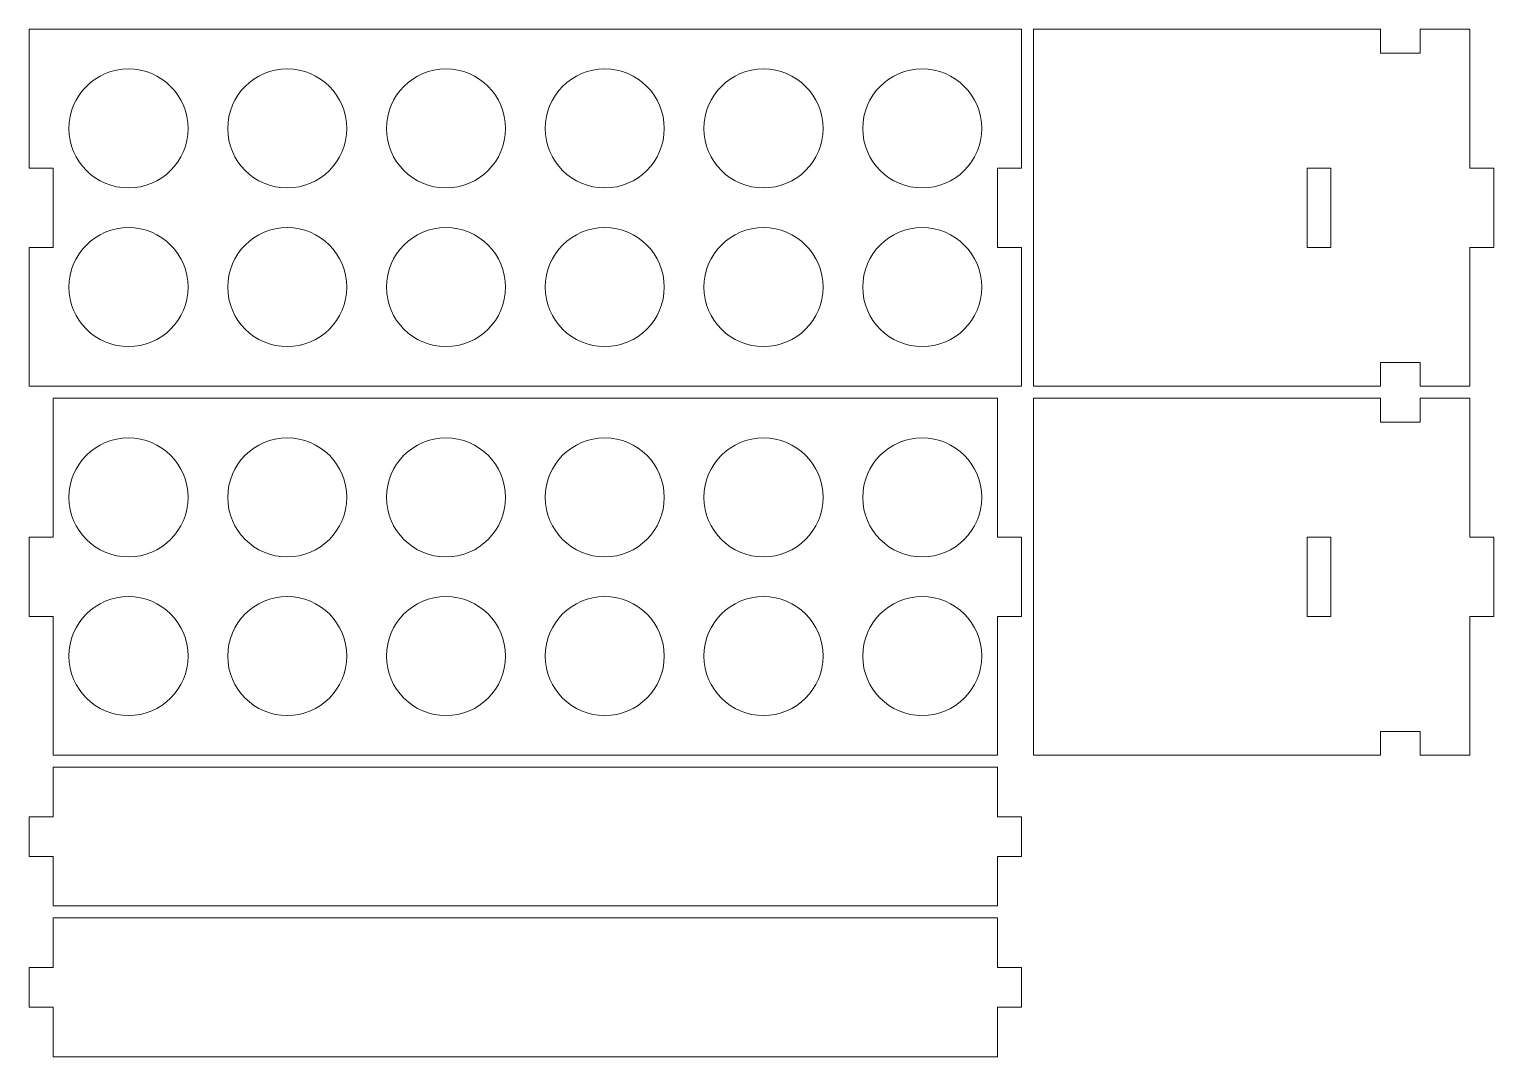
# Model space of a CAD drawing. Header units: millimetres. Extents: x -184 to 184, y -130 to 130.
import ezdxf

# ---------------------------------------------------------------- set-up
doc = ezdxf.new("R2010")
doc.units = ezdxf.units.MM
doc.header["$MEASUREMENT"] = 0
doc.layers.add('Layer 1', color=7, linetype='Continuous')

msp = doc.modelspace()

# ---------------------------------------------------------------- linework, layer by layer
at = {"layer": 'Layer 1', "color": 250, "lineweight": 20}
for points, knots in [([(65.5, 39.5), (65.5, 39.5), (65.5, 74.5), (65.5, 74.5), (65.5, 74.5), (65.5, 74.5), (59.5, 74.5), (59.5, 74.5), (59.5, 74.5), (59.5, 74.5), (59.5, 94.5), (59.5, 94.5), (59.5, 94.5), (59.5, 94.5), (65.5, 94.5), (65.5, 94.5), (65.5, 94.5), (65.5, 94.5), (65.5, 129.5), (65.5, 129.5), (65.5, 129.5), (65.5, 129.5), (-184.5, 129.5), (-184.5, 129.5), (-184.5, 129.5), (-184.5, 129.5), (-184.5, 94.5), (-184.5, 94.5), (-184.5, 94.5), (-184.5, 94.5), (-178.5, 94.5), (-178.5, 94.5), (-178.5, 94.5), (-178.5, 94.5), (-178.5, 74.5), (-178.5, 74.5), (-178.5, 74.5), (-178.5, 74.5), (-184.5, 74.5), (-184.5, 74.5), (-184.5, 74.5), (-184.5, 74.5), (-184.5, 39.5), (-184.5, 39.5), (-184.5, 39.5), (-184.5, 39.5), (65.5, 39.5), (65.5, 39.5)], [0, 0, 0, 0, 0.07692308, 0.07692308, 0.07692308, 0.07692308, 0.15384615, 0.15384615, 0.15384615, 0.15384615, 0.23076923, 0.23076923, 0.23076923, 0.23076923, 0.30769231, 0.30769231, 0.30769231, 0.30769231, 0.38461538, 0.38461538, 0.38461538, 0.38461538, 0.46153846, 0.46153846, 0.46153846, 0.46153846, 0.53846154, 0.53846154, 0.53846154, 0.53846154, 0.61538462, 0.61538462, 0.61538462, 0.61538462, 0.69230769, 0.69230769, 0.69230769, 0.69230769, 0.76923077, 0.76923077, 0.76923077, 0.76923077, 0.84615385, 0.84615385, 0.84615385, 0.84615385, 1, 1, 1, 1]), ([(68.5, 129.5), (68.5, 129.5), (68.5, 39.5), (68.5, 39.5), (68.5, 39.5), (68.5, 39.5), (156, 39.5), (156, 39.5), (156, 39.5), (156, 39.5), (156, 45.5), (156, 45.5), (156, 45.5), (156, 45.5), (166, 45.5), (166, 45.5), (166, 45.5), (166, 45.5), (166, 39.5), (166, 39.5), (166, 39.5), (166, 39.5), (178.5, 39.5), (178.5, 39.5), (178.5, 39.5), (178.5, 39.5), (178.5, 74.5), (178.5, 74.5), (178.5, 74.5), (178.5, 74.5), (184.5, 74.5), (184.5, 74.5), (184.5, 74.5), (184.5, 74.5), (184.5, 94.5), (184.5, 94.5), (184.5, 94.5), (184.5, 94.5), (178.5, 94.5), (178.5, 94.5), (178.5, 94.5), (178.5, 94.5), (178.5, 129.5), (178.5, 129.5), (178.5, 129.5), (178.5, 129.5), (166, 129.5), (166, 129.5), (166, 129.5), (166, 129.5), (166, 123.5), (166, 123.5), (166, 123.5), (166, 123.5), (156, 123.5), (156, 123.5), (156, 123.5), (156, 123.5), (156, 129.5), (156, 129.5), (156, 129.5), (156, 129.5), (68.5, 129.5), (68.5, 129.5)], [0, 0, 0, 0, 0.05882353, 0.05882353, 0.05882353, 0.05882353, 0.11764706, 0.11764706, 0.11764706, 0.11764706, 0.17647059, 0.17647059, 0.17647059, 0.17647059, 0.23529412, 0.23529412, 0.23529412, 0.23529412, 0.29411765, 0.29411765, 0.29411765, 0.29411765, 0.35294118, 0.35294118, 0.35294118, 0.35294118, 0.41176471, 0.41176471, 0.41176471, 0.41176471, 0.47058824, 0.47058824, 0.47058824, 0.47058824, 0.52941176, 0.52941176, 0.52941176, 0.52941176, 0.58823529, 0.58823529, 0.58823529, 0.58823529, 0.64705882, 0.64705882, 0.64705882, 0.64705882, 0.70588235, 0.70588235, 0.70588235, 0.70588235, 0.76470588, 0.76470588, 0.76470588, 0.76470588, 0.82352941, 0.82352941, 0.82352941, 0.82352941, 0.88235294, 0.88235294, 0.88235294, 0.88235294, 1, 1, 1, 1]), ([(-159.5, 119.5), (-151.2157, 119.5), (-144.5, 112.7843), (-144.5, 104.4999), (-144.5, 104.4999), (-144.5, 96.2157), (-151.2158, 89.5), (-159.5001, 89.5), (-159.5001, 89.5), (-167.7843, 89.5), (-174.5, 96.2158), (-174.5, 104.5), (-174.5, 104.5), (-174.5, 112.7843), (-167.7842, 119.5), (-159.5, 119.5)], [0, 0, 0, 0, 0.2, 0.2, 0.2, 0.2, 0.4, 0.4, 0.4, 0.4, 0.6, 0.6, 0.6, 0.6, 1, 1, 1, 1]), ([(-104.5, 104.4999), (-104.5, 96.2157), (-111.2158, 89.5), (-119.5001, 89.5), (-119.5001, 89.5), (-127.7843, 89.5), (-134.5, 96.2158), (-134.5, 104.5), (-134.5, 104.5), (-134.5, 112.7843), (-127.7842, 119.5), (-119.5, 119.5), (-119.5, 119.5), (-111.2157, 119.5), (-104.5, 112.7843), (-104.5, 104.4999)], [0, 0, 0, 0, 0.2, 0.2, 0.2, 0.2, 0.4, 0.4, 0.4, 0.4, 0.6, 0.6, 0.6, 0.6, 1, 1, 1, 1]), ([(-79.5, 119.5), (-71.2157, 119.5), (-64.5, 112.7843), (-64.5, 104.4999), (-64.5, 104.4999), (-64.5, 96.2157), (-71.2158, 89.5), (-79.5001, 89.5), (-79.5001, 89.5), (-87.7843, 89.5), (-94.5, 96.2158), (-94.5, 104.5), (-94.5, 104.5), (-94.5, 112.7843), (-87.7842, 119.5), (-79.5, 119.5)], [0, 0, 0, 0, 0.2, 0.2, 0.2, 0.2, 0.4, 0.4, 0.4, 0.4, 0.6, 0.6, 0.6, 0.6, 1, 1, 1, 1]), ([(-39.5, 119.5), (-31.2157, 119.5), (-24.5, 112.7843), (-24.5, 104.4999), (-24.5, 104.4999), (-24.5, 96.2157), (-31.2158, 89.5), (-39.5001, 89.5), (-39.5001, 89.5), (-47.7843, 89.5), (-54.5, 96.2158), (-54.5, 104.5), (-54.5, 104.5), (-54.5, 112.7843), (-47.7842, 119.5), (-39.5, 119.5)], [0, 0, 0, 0, 0.2, 0.2, 0.2, 0.2, 0.4, 0.4, 0.4, 0.4, 0.6, 0.6, 0.6, 0.6, 1, 1, 1, 1]), ([(15.5, 104.4999), (15.5, 96.2157), (8.7842, 89.5), (0.4999, 89.5), (0.4999, 89.5), (-7.7843, 89.5), (-14.5, 96.2158), (-14.5, 104.5), (-14.5, 104.5), (-14.5, 112.7843), (-7.7842, 119.5), (0.5, 119.5), (0.5, 119.5), (8.7843, 119.5), (15.5, 112.7843), (15.5, 104.4999)], [0, 0, 0, 0, 0.2, 0.2, 0.2, 0.2, 0.4, 0.4, 0.4, 0.4, 0.6, 0.6, 0.6, 0.6, 1, 1, 1, 1]), ([(55.5, 104.4999), (55.5, 96.2157), (48.7842, 89.5), (40.4999, 89.5), (40.4999, 89.5), (32.2157, 89.5), (25.5, 96.2158), (25.5, 104.5), (25.5, 104.5), (25.5, 112.7843), (32.2158, 119.5), (40.5, 119.5), (40.5, 119.5), (48.7843, 119.5), (55.5, 112.7843), (55.5, 104.4999)], [0, 0, 0, 0, 0.2, 0.2, 0.2, 0.2, 0.4, 0.4, 0.4, 0.4, 0.6, 0.6, 0.6, 0.6, 1, 1, 1, 1]), ([(137.5, 74.5), (137.5, 74.5), (137.5, 94.5), (137.5, 94.5), (137.5, 94.5), (137.5, 94.5), (143.5, 94.5), (143.5, 94.5), (143.5, 94.5), (143.5, 94.5), (143.5, 74.5), (143.5, 74.5), (143.5, 74.5), (143.5, 74.5), (137.5, 74.5), (137.5, 74.5)], [0, 0, 0, 0, 0.2, 0.2, 0.2, 0.2, 0.4, 0.4, 0.4, 0.4, 0.6, 0.6, 0.6, 0.6, 1, 1, 1, 1]), ([(-159.5, 79.5), (-151.2157, 79.5), (-144.5, 72.7843), (-144.5, 64.4999), (-144.5, 64.4999), (-144.5, 56.2157), (-151.2158, 49.5), (-159.5001, 49.5), (-159.5001, 49.5), (-167.7843, 49.5), (-174.5, 56.2158), (-174.5, 64.5), (-174.5, 64.5), (-174.5, 72.7843), (-167.7842, 79.5), (-159.5, 79.5)], [0, 0, 0, 0, 0.2, 0.2, 0.2, 0.2, 0.4, 0.4, 0.4, 0.4, 0.6, 0.6, 0.6, 0.6, 1, 1, 1, 1]), ([(-119.5, 79.5), (-111.2157, 79.5), (-104.5, 72.7843), (-104.5, 64.4999), (-104.5, 64.4999), (-104.5, 56.2157), (-111.2158, 49.5), (-119.5001, 49.5), (-119.5001, 49.5), (-127.7843, 49.5), (-134.5, 56.2158), (-134.5, 64.5), (-134.5, 64.5), (-134.5, 72.7843), (-127.7842, 79.5), (-119.5, 79.5)], [0, 0, 0, 0, 0.2, 0.2, 0.2, 0.2, 0.4, 0.4, 0.4, 0.4, 0.6, 0.6, 0.6, 0.6, 1, 1, 1, 1]), ([(-64.5, 64.4999), (-64.5, 56.2157), (-71.2158, 49.5), (-79.5001, 49.5), (-79.5001, 49.5), (-87.7843, 49.5), (-94.5, 56.2158), (-94.5, 64.5), (-94.5, 64.5), (-94.5, 72.7843), (-87.7842, 79.5), (-79.5, 79.5), (-79.5, 79.5), (-71.2157, 79.5), (-64.5, 72.7843), (-64.5, 64.4999)], [0, 0, 0, 0, 0.2, 0.2, 0.2, 0.2, 0.4, 0.4, 0.4, 0.4, 0.6, 0.6, 0.6, 0.6, 1, 1, 1, 1]), ([(-39.5, 79.5), (-31.2157, 79.5), (-24.5, 72.7843), (-24.5, 64.4999), (-24.5, 64.4999), (-24.5, 56.2157), (-31.2158, 49.5), (-39.5001, 49.5), (-39.5001, 49.5), (-47.7843, 49.5), (-54.5, 56.2158), (-54.5, 64.5), (-54.5, 64.5), (-54.5, 72.7843), (-47.7842, 79.5), (-39.5, 79.5)], [0, 0, 0, 0, 0.2, 0.2, 0.2, 0.2, 0.4, 0.4, 0.4, 0.4, 0.6, 0.6, 0.6, 0.6, 1, 1, 1, 1]), ([(15.5, 64.4999), (15.5, 56.2157), (8.7842, 49.5), (0.4999, 49.5), (0.4999, 49.5), (-7.7843, 49.5), (-14.5, 56.2158), (-14.5, 64.5), (-14.5, 64.5), (-14.5, 72.7843), (-7.7842, 79.5), (0.5, 79.5), (0.5, 79.5), (8.7843, 79.5), (15.5, 72.7843), (15.5, 64.4999)], [0, 0, 0, 0, 0.2, 0.2, 0.2, 0.2, 0.4, 0.4, 0.4, 0.4, 0.6, 0.6, 0.6, 0.6, 1, 1, 1, 1]), ([(40.4999, 49.5), (32.2157, 49.5), (25.5, 56.2158), (25.5, 64.5), (25.5, 64.5), (25.5, 72.7843), (32.2158, 79.5), (40.5, 79.5), (40.5, 79.5), (48.7843, 79.5), (55.5, 72.7843), (55.5, 64.4999), (55.5, 64.4999), (55.5, 56.2157), (48.7842, 49.5), (40.4999, 49.5)], [0, 0, 0, 0, 0.2, 0.2, 0.2, 0.2, 0.4, 0.4, 0.4, 0.4, 0.6, 0.6, 0.6, 0.6, 1, 1, 1, 1]), ([(59.5, 36.5), (59.5, 36.5), (-178.5, 36.5), (-178.5, 36.5), (-178.5, 36.5), (-178.5, 36.5), (-178.5, 1.5), (-178.5, 1.5), (-178.5, 1.5), (-178.5, 1.5), (-184.5, 1.5), (-184.5, 1.5), (-184.5, 1.5), (-184.5, 1.5), (-184.5, -18.5), (-184.5, -18.5), (-184.5, -18.5), (-184.5, -18.5), (-178.5, -18.5), (-178.5, -18.5), (-178.5, -18.5), (-178.5, -18.5), (-178.5, -53.5), (-178.5, -53.5), (-178.5, -53.5), (-178.5, -53.5), (59.5, -53.5), (59.5, -53.5), (59.5, -53.5), (59.5, -53.5), (59.5, -18.5), (59.5, -18.5), (59.5, -18.5), (59.5, -18.5), (65.5, -18.5), (65.5, -18.5), (65.5, -18.5), (65.5, -18.5), (65.5, 1.5), (65.5, 1.5), (65.5, 1.5), (65.5, 1.5), (59.5, 1.5), (59.5, 1.5), (59.5, 1.5), (59.5, 1.5), (59.5, 36.5), (59.5, 36.5)], [0, 0, 0, 0, 0.07692308, 0.07692308, 0.07692308, 0.07692308, 0.15384615, 0.15384615, 0.15384615, 0.15384615, 0.23076923, 0.23076923, 0.23076923, 0.23076923, 0.30769231, 0.30769231, 0.30769231, 0.30769231, 0.38461538, 0.38461538, 0.38461538, 0.38461538, 0.46153846, 0.46153846, 0.46153846, 0.46153846, 0.53846154, 0.53846154, 0.53846154, 0.53846154, 0.61538462, 0.61538462, 0.61538462, 0.61538462, 0.69230769, 0.69230769, 0.69230769, 0.69230769, 0.76923077, 0.76923077, 0.76923077, 0.76923077, 0.84615385, 0.84615385, 0.84615385, 0.84615385, 1, 1, 1, 1]), ([(68.5, -53.5), (68.5, -53.5), (68.5, 36.5), (68.5, 36.5), (68.5, 36.5), (68.5, 36.5), (156, 36.5), (156, 36.5), (156, 36.5), (156, 36.5), (156, 30.5), (156, 30.5), (156, 30.5), (156, 30.5), (166, 30.5), (166, 30.5), (166, 30.5), (166, 30.5), (166, 36.5), (166, 36.5), (166, 36.5), (166, 36.5), (178.5, 36.5), (178.5, 36.5), (178.5, 36.5), (178.5, 36.5), (178.5, 1.5), (178.5, 1.5), (178.5, 1.5), (178.5, 1.5), (184.5, 1.5), (184.5, 1.5), (184.5, 1.5), (184.5, 1.5), (184.5, -18.5), (184.5, -18.5), (184.5, -18.5), (184.5, -18.5), (178.5, -18.5), (178.5, -18.5), (178.5, -18.5), (178.5, -18.5), (178.5, -53.5), (178.5, -53.5), (178.5, -53.5), (178.5, -53.5), (166, -53.5), (166, -53.5), (166, -53.5), (166, -53.5), (166, -47.5), (166, -47.5), (166, -47.5), (166, -47.5), (156, -47.5), (156, -47.5), (156, -47.5), (156, -47.5), (156, -53.5), (156, -53.5), (156, -53.5), (156, -53.5), (68.5, -53.5), (68.5, -53.5)], [0, 0, 0, 0, 0.05882353, 0.05882353, 0.05882353, 0.05882353, 0.11764706, 0.11764706, 0.11764706, 0.11764706, 0.17647059, 0.17647059, 0.17647059, 0.17647059, 0.23529412, 0.23529412, 0.23529412, 0.23529412, 0.29411765, 0.29411765, 0.29411765, 0.29411765, 0.35294118, 0.35294118, 0.35294118, 0.35294118, 0.41176471, 0.41176471, 0.41176471, 0.41176471, 0.47058824, 0.47058824, 0.47058824, 0.47058824, 0.52941176, 0.52941176, 0.52941176, 0.52941176, 0.58823529, 0.58823529, 0.58823529, 0.58823529, 0.64705882, 0.64705882, 0.64705882, 0.64705882, 0.70588235, 0.70588235, 0.70588235, 0.70588235, 0.76470588, 0.76470588, 0.76470588, 0.76470588, 0.82352941, 0.82352941, 0.82352941, 0.82352941, 0.88235294, 0.88235294, 0.88235294, 0.88235294, 1, 1, 1, 1]), ([(-159.5, 26.5), (-151.2157, 26.5), (-144.5, 19.7843), (-144.5, 11.4999), (-144.5, 11.4999), (-144.5, 3.2157), (-151.2158, -3.5), (-159.5001, -3.5), (-159.5001, -3.5), (-167.7843, -3.5), (-174.5, 3.2158), (-174.5, 11.5), (-174.5, 11.5), (-174.5, 19.7843), (-167.7842, 26.5), (-159.5, 26.5)], [0, 0, 0, 0, 0.2, 0.2, 0.2, 0.2, 0.4, 0.4, 0.4, 0.4, 0.6, 0.6, 0.6, 0.6, 1, 1, 1, 1]), ([(-119.5, 26.5), (-111.2157, 26.5), (-104.5, 19.7843), (-104.5, 11.4999), (-104.5, 11.4999), (-104.5, 3.2157), (-111.2158, -3.5), (-119.5001, -3.5), (-119.5001, -3.5), (-127.7843, -3.5), (-134.5, 3.2158), (-134.5, 11.5), (-134.5, 11.5), (-134.5, 19.7843), (-127.7842, 26.5), (-119.5, 26.5)], [0, 0, 0, 0, 0.2, 0.2, 0.2, 0.2, 0.4, 0.4, 0.4, 0.4, 0.6, 0.6, 0.6, 0.6, 1, 1, 1, 1]), ([(-79.5, 26.5), (-71.2157, 26.5), (-64.5, 19.7843), (-64.5, 11.4999), (-64.5, 11.4999), (-64.5, 3.2157), (-71.2158, -3.5), (-79.5001, -3.5), (-79.5001, -3.5), (-87.7843, -3.5), (-94.5, 3.2158), (-94.5, 11.5), (-94.5, 11.5), (-94.5, 19.7843), (-87.7842, 26.5), (-79.5, 26.5)], [0, 0, 0, 0, 0.2, 0.2, 0.2, 0.2, 0.4, 0.4, 0.4, 0.4, 0.6, 0.6, 0.6, 0.6, 1, 1, 1, 1]), ([(-39.5, 26.5), (-31.2157, 26.5), (-24.5, 19.7843), (-24.5, 11.4999), (-24.5, 11.4999), (-24.5, 3.2157), (-31.2158, -3.5), (-39.5001, -3.5), (-39.5001, -3.5), (-47.7843, -3.5), (-54.5, 3.2158), (-54.5, 11.5), (-54.5, 11.5), (-54.5, 19.7843), (-47.7842, 26.5), (-39.5, 26.5)], [0, 0, 0, 0, 0.2, 0.2, 0.2, 0.2, 0.4, 0.4, 0.4, 0.4, 0.6, 0.6, 0.6, 0.6, 1, 1, 1, 1]), ([(0.5, 26.5), (8.7843, 26.5), (15.5, 19.7843), (15.5, 11.4999), (15.5, 11.4999), (15.5, 3.2157), (8.7842, -3.5), (0.4999, -3.5), (0.4999, -3.5), (-7.7843, -3.5), (-14.5, 3.2158), (-14.5, 11.5), (-14.5, 11.5), (-14.5, 19.7843), (-7.7842, 26.5), (0.5, 26.5)], [0, 0, 0, 0, 0.2, 0.2, 0.2, 0.2, 0.4, 0.4, 0.4, 0.4, 0.6, 0.6, 0.6, 0.6, 1, 1, 1, 1]), ([(25.5, 11.5), (25.5, 19.7843), (32.2158, 26.5), (40.5, 26.5), (40.5, 26.5), (48.7843, 26.5), (55.5, 19.7843), (55.5, 11.4999), (55.5, 11.4999), (55.5, 3.2157), (48.7842, -3.5), (40.4999, -3.5), (40.4999, -3.5), (32.2157, -3.5), (25.5, 3.2158), (25.5, 11.5)], [0, 0, 0, 0, 0.2, 0.2, 0.2, 0.2, 0.4, 0.4, 0.4, 0.4, 0.6, 0.6, 0.6, 0.6, 1, 1, 1, 1]), ([(137.5, 1.5), (137.5, 1.5), (137.5, -18.5), (137.5, -18.5), (137.5, -18.5), (137.5, -18.5), (143.5, -18.5), (143.5, -18.5), (143.5, -18.5), (143.5, -18.5), (143.5, 1.5), (143.5, 1.5), (143.5, 1.5), (143.5, 1.5), (137.5, 1.5), (137.5, 1.5)], [0, 0, 0, 0, 0.2, 0.2, 0.2, 0.2, 0.4, 0.4, 0.4, 0.4, 0.6, 0.6, 0.6, 0.6, 1, 1, 1, 1]), ([(-159.5, -13.5), (-151.2157, -13.5), (-144.5, -20.2157), (-144.5, -28.5001), (-144.5, -28.5001), (-144.5, -36.7843), (-151.2158, -43.5), (-159.5001, -43.5), (-159.5001, -43.5), (-167.7843, -43.5), (-174.5, -36.7842), (-174.5, -28.5), (-174.5, -28.5), (-174.5, -20.2157), (-167.7842, -13.5), (-159.5, -13.5)], [0, 0, 0, 0, 0.2, 0.2, 0.2, 0.2, 0.4, 0.4, 0.4, 0.4, 0.6, 0.6, 0.6, 0.6, 1, 1, 1, 1]), ([(-119.5, -13.5), (-111.2157, -13.5), (-104.5, -20.2157), (-104.5, -28.5001), (-104.5, -28.5001), (-104.5, -36.7843), (-111.2158, -43.5), (-119.5001, -43.5), (-119.5001, -43.5), (-127.7843, -43.5), (-134.5, -36.7842), (-134.5, -28.5), (-134.5, -28.5), (-134.5, -20.2157), (-127.7842, -13.5), (-119.5, -13.5)], [0, 0, 0, 0, 0.2, 0.2, 0.2, 0.2, 0.4, 0.4, 0.4, 0.4, 0.6, 0.6, 0.6, 0.6, 1, 1, 1, 1]), ([(-79.5, -13.5), (-71.2157, -13.5), (-64.5, -20.2157), (-64.5, -28.5001), (-64.5, -28.5001), (-64.5, -36.7843), (-71.2158, -43.5), (-79.5001, -43.5), (-79.5001, -43.5), (-87.7843, -43.5), (-94.5, -36.7842), (-94.5, -28.5), (-94.5, -28.5), (-94.5, -20.2157), (-87.7842, -13.5), (-79.5, -13.5)], [0, 0, 0, 0, 0.2, 0.2, 0.2, 0.2, 0.4, 0.4, 0.4, 0.4, 0.6, 0.6, 0.6, 0.6, 1, 1, 1, 1]), ([(-39.5, -13.5), (-31.2157, -13.5), (-24.5, -20.2157), (-24.5, -28.5001), (-24.5, -28.5001), (-24.5, -36.7843), (-31.2158, -43.5), (-39.5001, -43.5), (-39.5001, -43.5), (-47.7843, -43.5), (-54.5, -36.7842), (-54.5, -28.5), (-54.5, -28.5), (-54.5, -20.2157), (-47.7842, -13.5), (-39.5, -13.5)], [0, 0, 0, 0, 0.2, 0.2, 0.2, 0.2, 0.4, 0.4, 0.4, 0.4, 0.6, 0.6, 0.6, 0.6, 1, 1, 1, 1]), ([(0.5, -13.5), (8.7843, -13.5), (15.5, -20.2157), (15.5, -28.5001), (15.5, -28.5001), (15.5, -36.7843), (8.7842, -43.5), (0.4999, -43.5), (0.4999, -43.5), (-7.7843, -43.5), (-14.5, -36.7842), (-14.5, -28.5), (-14.5, -28.5), (-14.5, -20.2157), (-7.7842, -13.5), (0.5, -13.5)], [0, 0, 0, 0, 0.2, 0.2, 0.2, 0.2, 0.4, 0.4, 0.4, 0.4, 0.6, 0.6, 0.6, 0.6, 1, 1, 1, 1]), ([(40.5, -13.5), (48.7843, -13.5), (55.5, -20.2157), (55.5, -28.5001), (55.5, -28.5001), (55.5, -36.7843), (48.7842, -43.5), (40.4999, -43.5), (40.4999, -43.5), (32.2157, -43.5), (25.5, -36.7842), (25.5, -28.5), (25.5, -28.5), (25.5, -20.2157), (32.2158, -13.5), (40.5, -13.5)], [0, 0, 0, 0, 0.2, 0.2, 0.2, 0.2, 0.4, 0.4, 0.4, 0.4, 0.6, 0.6, 0.6, 0.6, 1, 1, 1, 1]), ([(59.5, -56.5), (59.5, -56.5), (-178.5, -56.5), (-178.5, -56.5), (-178.5, -56.5), (-178.5, -56.5), (-178.5, -69), (-178.5, -69), (-178.5, -69), (-178.5, -69), (-184.5, -69), (-184.5, -69), (-184.5, -69), (-184.5, -69), (-184.5, -79), (-184.5, -79), (-184.5, -79), (-184.5, -79), (-178.5, -79), (-178.5, -79), (-178.5, -79), (-178.5, -79), (-178.5, -91.5), (-178.5, -91.5), (-178.5, -91.5), (-178.5, -91.5), (59.5, -91.5), (59.5, -91.5), (59.5, -91.5), (59.5, -91.5), (59.5, -79), (59.5, -79), (59.5, -79), (59.5, -79), (65.5, -79), (65.5, -79), (65.5, -79), (65.5, -79), (65.5, -69), (65.5, -69), (65.5, -69), (65.5, -69), (59.5, -69), (59.5, -69), (59.5, -69), (59.5, -69), (59.5, -56.5), (59.5, -56.5)], [0, 0, 0, 0, 0.07692308, 0.07692308, 0.07692308, 0.07692308, 0.15384615, 0.15384615, 0.15384615, 0.15384615, 0.23076923, 0.23076923, 0.23076923, 0.23076923, 0.30769231, 0.30769231, 0.30769231, 0.30769231, 0.38461538, 0.38461538, 0.38461538, 0.38461538, 0.46153846, 0.46153846, 0.46153846, 0.46153846, 0.53846154, 0.53846154, 0.53846154, 0.53846154, 0.61538462, 0.61538462, 0.61538462, 0.61538462, 0.69230769, 0.69230769, 0.69230769, 0.69230769, 0.76923077, 0.76923077, 0.76923077, 0.76923077, 0.84615385, 0.84615385, 0.84615385, 0.84615385, 1, 1, 1, 1]), ([(59.5, -129.5), (59.5, -129.5), (-178.5, -129.5), (-178.5, -129.5), (-178.5, -129.5), (-178.5, -129.5), (-178.5, -117), (-178.5, -117), (-178.5, -117), (-178.5, -117), (-184.5, -117), (-184.5, -117), (-184.5, -117), (-184.5, -117), (-184.5, -107), (-184.5, -107), (-184.5, -107), (-184.5, -107), (-178.5, -107), (-178.5, -107), (-178.5, -107), (-178.5, -107), (-178.5, -94.5), (-178.5, -94.5), (-178.5, -94.5), (-178.5, -94.5), (59.5, -94.5), (59.5, -94.5), (59.5, -94.5), (59.5, -94.5), (59.5, -107), (59.5, -107), (59.5, -107), (59.5, -107), (65.5, -107), (65.5, -107), (65.5, -107), (65.5, -107), (65.5, -117), (65.5, -117), (65.5, -117), (65.5, -117), (59.5, -117), (59.5, -117), (59.5, -117), (59.5, -117), (59.5, -129.5), (59.5, -129.5)], [0, 0, 0, 0, 0.07692308, 0.07692308, 0.07692308, 0.07692308, 0.15384615, 0.15384615, 0.15384615, 0.15384615, 0.23076923, 0.23076923, 0.23076923, 0.23076923, 0.30769231, 0.30769231, 0.30769231, 0.30769231, 0.38461538, 0.38461538, 0.38461538, 0.38461538, 0.46153846, 0.46153846, 0.46153846, 0.46153846, 0.53846154, 0.53846154, 0.53846154, 0.53846154, 0.61538462, 0.61538462, 0.61538462, 0.61538462, 0.69230769, 0.69230769, 0.69230769, 0.69230769, 0.76923077, 0.76923077, 0.76923077, 0.76923077, 0.84615385, 0.84615385, 0.84615385, 0.84615385, 1, 1, 1, 1])]:
    msp.add_open_spline(points, degree=3, knots=knots, dxfattribs=at)

doc.saveas('drawing.dxf')
